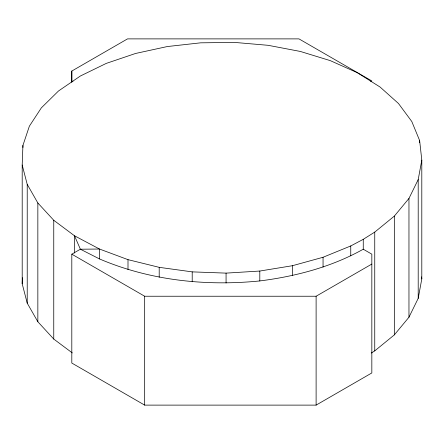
<?xml version="1.0" encoding="UTF-8"?>
<svg xmlns="http://www.w3.org/2000/svg" width="444" height="444" viewBox="0 0 444 444"><rect width="100%" height="100%" fill="white"/><g stroke="black" fill="none" stroke-linecap="round" stroke-linejoin="round"><path stroke-width="0.67" d="M370.69 81.613L371.833 80.952L298.967 38.883L127.528 38.883L71.806 71.051L71.806 80.952L72.949 81.613M72.322 352.93L53.757 339.061L37.845 321.761L27.223 303.163L22.2 283.788L22.2 165.013L22.922 145.427L29.36 126.196L41.342 107.87L58.514 90.976L80.381 76.002L106.316 63.375L135.581 53.463L167.321 46.548L200.633 42.829L234.549 42.413L268.104 45.31L300.322 51.443L330.286 60.634L357.131 72.611L380.081 87.035L398.473 103.491L411.793 121.512L419.641 140.565L421.8 160.112L421.8 278.893L418.204 298.368L408.963 317.216L394.333 334.887L374.747 350.882L371.301 353.047M22.2 283.788L22.422 277.711M418.204 298.368L418.204 179.592L421.8 160.112M22.2 165.013L27.223 184.382L37.845 202.986L53.757 220.285L74.503 235.781L99.489 249.034L128 259.651L159.202 267.338L192.208 271.872L226.068 273.121L259.801 271.045L292.446 265.706L323.054 257.265L350.754 245.954L363.259 239.322L374.747 232.101L394.333 216.111L408.963 198.435L418.204 179.592M71.806 254.168L80.381 249.217L99.489 249.034L99.489 258.93C149.794 280.442 205.639 286.352 259.801 280.941C295.748 276.373 331.485 267.016 363.259 249.217L371.833 254.168L371.833 372.949L316.111 405.117L144.672 405.117L71.806 363.048L71.806 254.168L144.672 296.237L316.111 296.237L371.833 264.063M99.489 258.93L80.381 249.217L74.503 235.781L74.503 253.047M421.578 276.867L421.8 278.893M419.641 140.565L419.641 142.635M408.963 198.435L408.963 317.216M394.333 216.111L394.333 334.887M374.747 232.101L374.747 350.882M363.259 239.322L363.259 249.217M350.754 245.954L350.754 255.849M323.054 257.265L323.054 267.16M316.111 296.237L316.111 405.117M292.446 265.706L292.446 275.607M259.801 271.045L259.801 280.941M226.068 273.121L226.068 283.017M192.208 271.872L192.208 281.774M159.202 267.338L159.202 277.239M144.672 296.237L144.672 405.117M128 259.651L128 269.552M71.806 71.051L71.806 82.34M53.757 220.285L53.757 339.061M37.845 202.986L37.845 321.761M27.223 184.382L27.223 303.163M22.922 145.427L22.922 147.497"/></g></svg>
